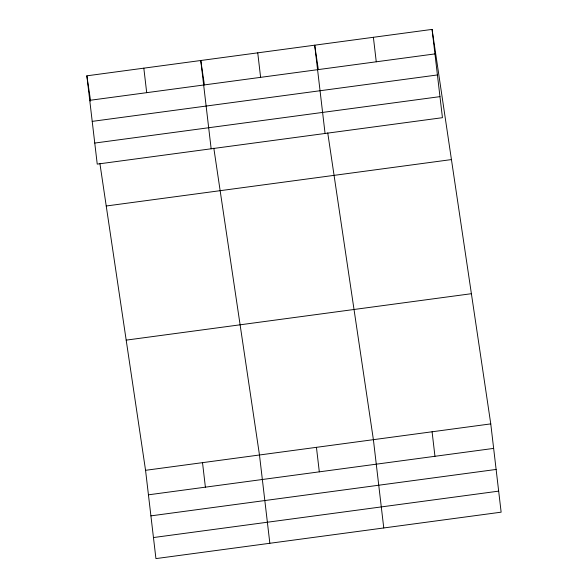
<?xml version="1.0" encoding="UTF-8"?>
<svg xmlns="http://www.w3.org/2000/svg" width="588" height="588" viewBox="0 0 588 588"><rect width="100%" height="100%" fill="white"/><g stroke="black" fill="none" stroke-linecap="round" stroke-linejoin="round"><path stroke-width="0.88" d="M432.07 29.4L442.441 117.688L97.233 164.111L86.862 75.823L432.07 29.4L490.767 423.889L501.138 512.177L155.93 558.6L145.559 470.312L99.909 163.508M89.743 100.328L434.951 53.905M92.213 121.378L437.421 74.955M94.764 143.06L439.971 96.638M106.23 205.998L451.437 159.583M126.192 340.129L471.4 293.706M145.559 470.312L490.767 423.889M148.441 494.817L493.648 448.401M150.91 515.867L496.118 469.445M153.461 537.55L498.668 491.134M318.329 69.59L314.698 45.18L325.068 133.469M327.744 132.873L373.395 439.677L383.766 527.965M204.411 84.907L200.78 60.498L211.151 148.793M213.826 148.191L259.477 454.994L269.848 543.283M86.862 75.823L90.626 101.136M432.084 431.783L434.958 456.288M373.387 37.294L376.261 61.799M316.44 447.336L319.313 471.841M257.742 52.839L260.616 77.351M202.515 462.653L205.396 487.158M143.825 68.164L146.699 92.669"/></g></svg>
